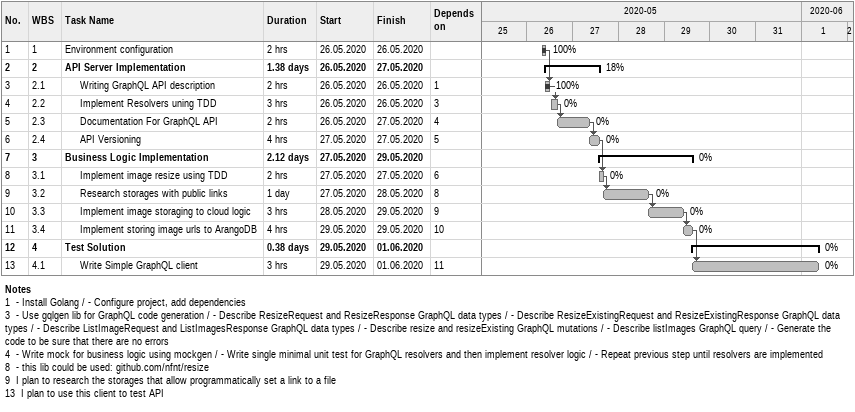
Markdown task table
| ID | WBS | Task | Duration | Start | Finish | Predecessors | % complete |
|---|---|---|---|---|---|---|---|
| 1 | 1 | Environment configuration | 2h | 2020-05-26 | 2020-05-26 |  | 100 |
| 2 | 2 | **API Server Implementation** | 1.38d | 2020-05-26 | 2020-05-27 |  | 18 |
| 3 | 2.1 | Writing GraphQL API description | 2h | 2020-05-26 | 2020-05-26 | 1 | 100 |
| 4 | 2.2 | Implement Resolvers uning TDD | 3h | 2020-05-26 | 2020-05-26 | 3 | 0 |
| 5 | 2.3 | Documentation For GraphQL API | 2h | 2020-05-26 | 2020-05-27 | 4 | 0 |
| 6 | 2.4 | API Versioning | 4h | 2020-05-27 | 2020-05-27 | 5 | 0 |
| 7 | 3 | **Business Logic Implementation** | 2.12d | 2020-05-27 | 2020-05-29 |  | 0 |
| 8 | 3.1 | Implement image resize using TDD | 2h | 2020-05-27 | 2020-05-27 | 6 | 0 |
| 9 | 3.2 | Research storages with public links | 1d | 2020-05-27 | 2020-05-28 | 8 | 0 |
| 10 | 3.3 | Implement image storaging to cloud logic | 3h | 2020-05-28 | 2020-05-29 | 9 | 0 |
| 11 | 3.4 | Implement storing image urls to ArangoDB | 4h | 2020-05-29 | 2020-05-29 | 10 | 0 |
| 12 | 4 | **Test Solution** | 0.38d | 2020-05-29 | 2020-06-01 |  | 0 |
| 13 | 4.1 | Write Simple GraphQL client | 3h | 2020-05-29 | 2020-06-01 | 11 | 0 |

Notes
- 1: - Install Golang / - Configure project, add dependencies
- 3: - Use gqlgen lib for GraphQL code generation / - Describe ResizeRequest and ResizeResponse GraphQL data types / - Describe ResizeExistingRequest and ResizeExistingResponse GraphQL data types / - Describe ListImageRequest and ListImagesResponse GraphQL data types / - Describe resize and resizeExisting GraphQL mutations / - Describe listImages GraphQL query / - Generate the code to be sure that there are no errors
- 4: - Write mock for business logic using mockgen / - Write single minimal unit test for GraphQL resolvers and then implement resolver logic / - Repeat previous step until resolvers are implemented
- 8: - this lib could be used: github.com/nfnt/resize
- 9: I plan to research the storages that allow programmatically set a link to a file
- 13: I plan to use this client to test API
